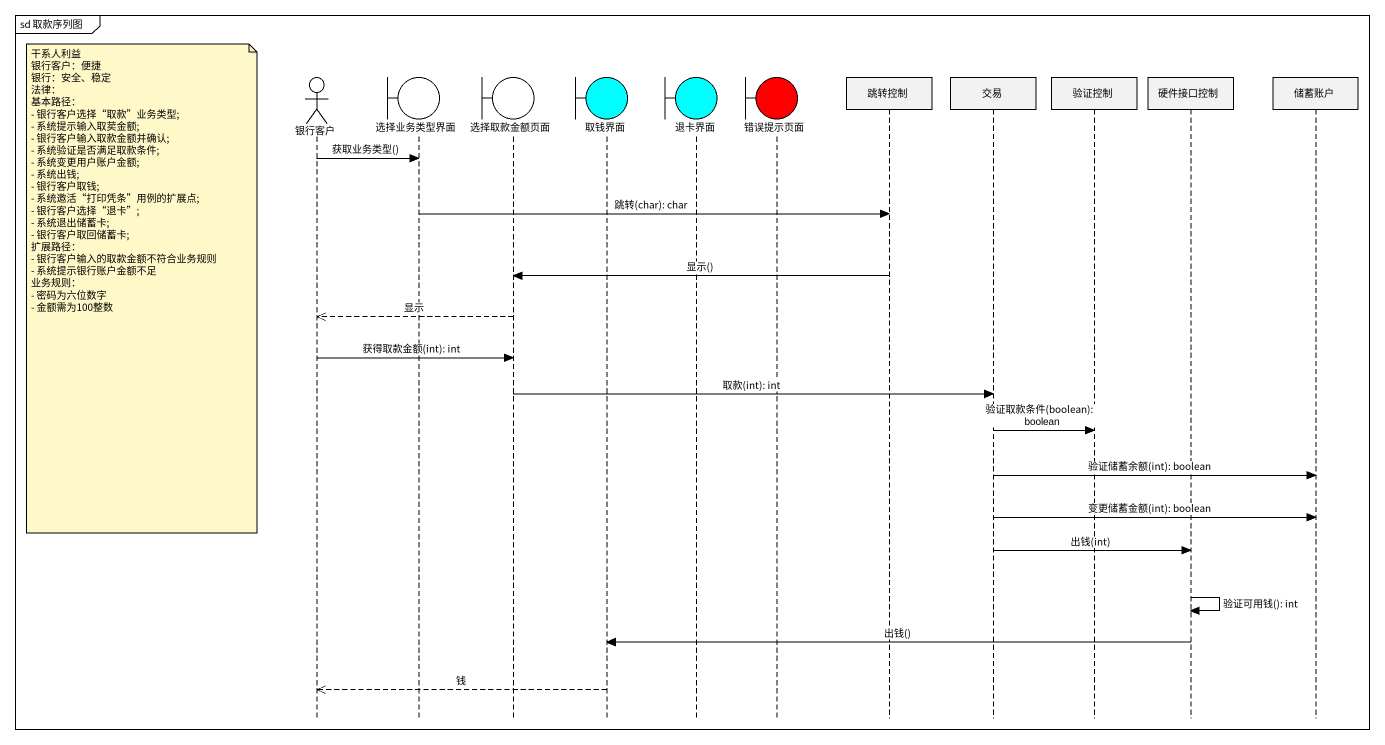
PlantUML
@startuml
mainframe sd 取款序列图
hide footbox
actor 银行客户
boundary 选择业务类型界面
boundary 选择取款金额页面
boundary 取钱界面 #00FFFF
boundary 退卡界面 #00FFFF
boundary 错误提示页面 #FF0000
participant 跳转控制
participant 交易
participant 验证控制
participant 硬件接口控制
participant 储蓄账户

银行客户 -> 选择业务类型界面 : 获取业务类型()
选择业务类型界面 -> 跳转控制 : 跳转(char): char
跳转控制 -> 选择取款金额页面 : 显示()
note left of 银行客户
  干系人利益
  银行客户：便捷
  银行：安全、稳定
  法律：
  基本路径：
  - 银行客户选择“取款”业务类型;
  - 系统提示输入取荬金额;
  - 银行客户输入取款金额并确认;
  - 系统验证是否满足取款条件;
  - 系统变更用户账户金额;
  - 系统出钱;
  - 银行客户取钱;
  - 系统邀活“打印凭条”用例的扩展点;
  - 银行客户选择“退卡”;
  - 系统退出储蓄卡;
  - 银行客户取回储蓄卡;
  扩展路径：
  - 银行客户输入的取款金额不符合业务规则
  - 系统提示银行账户金额不足
  业务规则：
  - 密码为六位数字
  - 金额需为100整数
end note
选择取款金额页面 -->> 银行客户 : 显示
银行客户 -> 选择取款金额页面 : 获得取款金额(int): int
选择取款金额页面 -> 交易 : 取款(int): int
交易 -> 验证控制 : 验证取款条件(boolean): boolean
交易 -> 储蓄账户 : 验证储蓄余额(int): boolean
交易 -> 储蓄账户 : 变更储蓄金额(int): boolean
交易 -> 硬件接口控制 : 出钱(int)
硬件接口控制 -> 硬件接口控制 : 验证可用钱(): int
硬件接口控制 -> 取钱界面 : 出钱()
取钱界面 -->> 银行客户 : 钱
@enduml
